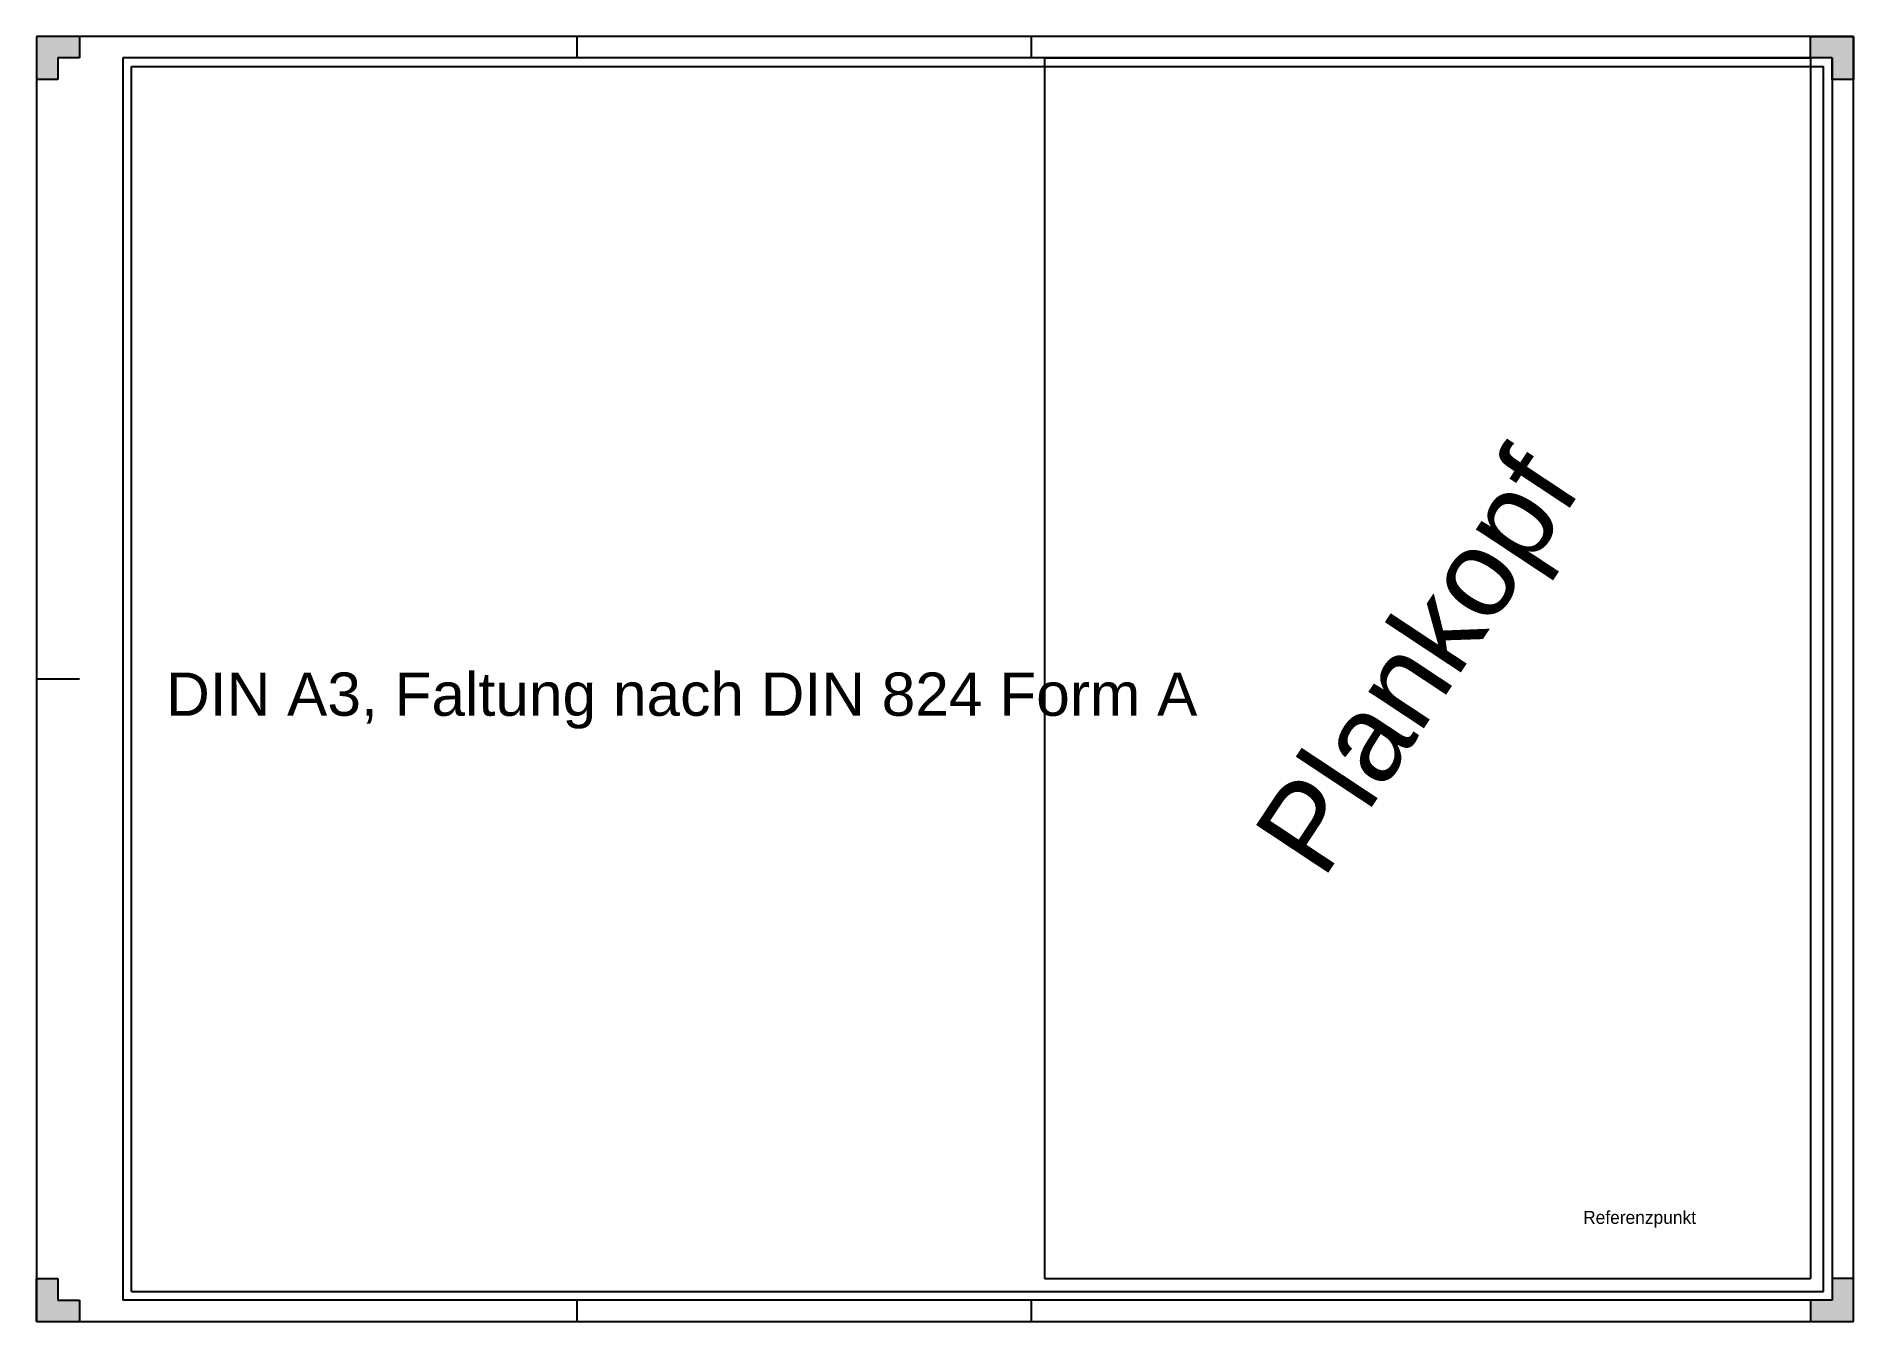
# Model space of a CAD drawing. Header units: millimetres. Extents: x 0 to 420, y 0 to 297.
import ezdxf

# ---------------------------------------------------------------- set-up
doc = ezdxf.new("R2010")
doc.units = ezdxf.units.MM
for name, color, linetype, true_color in [('Blattrahmen', 2, 'Continuous', 0xffff00), ('Faltmarken', 3, 'Continuous', 0x00ff00), ('Planecken', 2, 'Continuous', 0xffff00), ('Plankopf', 6, 'Continuous', 0xff00ff), ('Text', 3, 'Continuous', 0x00ff00), ('Zeichnungsrahmen rot', 1, 'Continuous', 0xff0000), ('Zeichnungsrahmen_blau', 5, 'Continuous', 0x0000ff)]:
    doc.layers.add(name, color=color, linetype=linetype, true_color=true_color)
doc.styles.add('textstyle0', font='')
doc.styles.add('textstyle1', font='')
doc.styles.add('textstyle2', font='')
doc.styles.add('textstyle3', font='')
doc.styles.get('textstyle0').set_extended_font_data('FreeMono')
doc.styles.get('textstyle1').set_extended_font_data('Liberation Sans')
doc.styles.get('textstyle2').set_extended_font_data('Liberation Sans')
doc.styles.get('textstyle3').set_extended_font_data('FreeMono')

msp = doc.modelspace()

# ---------------------------------------------------------------- hatches: boundary and pattern name
at = {"layer": 'Planecken'}
for points in [[(10, 297), (10, 292), (5, 292), (5, 287), (0, 287), (0, 297)], [(410, 297), (420, 297), (420, 287), (415, 287), (415, 292), (410, 292)], [(0, 0), (0, 10), (5, 10), (5, 5), (10, 5), (10, 0)], [(410, 0), (420, 0), (420, 10), (415, 10), (415, 5), (410, 5)]]:
    msp.add_hatch(color=256, dxfattribs=at).paths.add_polyline_path(points)

# ---------------------------------------------------------------- linework, layer by layer
at = {"layer": 'Blattrahmen'}
for p, q in [((420, 297), (0, 297)), ((0, 297), (0, 0)), ((420, 0), (420, 297)), ((0, 0), (420, 0))]:
    msp.add_line(p, q, dxfattribs=at)
at = {"layer": 'Faltmarken'}
for p, q in [((125, 292), (125, 297)), ((230, 292), (230, 297)), ((0, 148.5), (10, 148.5)), ((125, 0), (125, 5)), ((230, 0), (230, 5))]:
    msp.add_line(p, q, dxfattribs=at)
at = {"layer": 'Planecken'}
for p, q in [((10, 297), (10, 292)), ((410, 297), (420, 297)), ((410, 292), (410, 297)), ((420, 297), (420, 287)), ((10, 292), (5, 292)), ((5, 292), (5, 287)), ((415, 292), (410, 292)), ((415, 287), (415, 292)), ((5, 287), (0, 287)), ((420, 287), (415, 287)), ((0, 0), (0, 10)), ((0, 10), (5, 10)), ((5, 10), (5, 5)), ((420, 10), (415, 10)), ((415, 10), (415, 5)), ((420, 0), (420, 10)), ((5, 5), (10, 5)), ((10, 5), (10, 0)), ((415, 5), (410, 5)), ((410, 5), (410, 0)), ((0, 0), (10, 0)), ((410, 0), (420, 0))]:
    msp.add_line(p, q, dxfattribs=at)
at = {"layer": 'Plankopf'}
for p, q in [((233, 292), (410, 292)), ((233, 292), (233, 10)), ((410, 292), (410, 10)), ((233, 10), (410, 10))]:
    msp.add_line(p, q, dxfattribs=at)
at = {"layer": 'Zeichnungsrahmen rot'}
for p, q in [((22, 7), (22, 290)), ((22, 290), (413, 290)), ((413, 7), (413, 290)), ((22, 7), (413, 7))]:
    msp.add_line(p, q, dxfattribs=at)
at = {"layer": 'Zeichnungsrahmen_blau'}
for p, q in [((415, 292), (20, 292)), ((20, 292), (20, 5)), ((415, 292), (415, 5)), ((415, 5), (20, 5))]:
    msp.add_line(p, q, dxfattribs=at)

# ---------------------------------------------------------------- texts
at = {"layer": 'Plankopf', "insert": (321.5, 151), "char_height": 20, "attachment_point": 5, "rotation": 56.5, "style": 'textstyle1'}
msp.add_mtext('Plankopf', dxfattribs=at)
at = {"layer": 'Text'}
for s, insert, char_height, attachment_point, style in [('DIN A3, Faltung nach DIN 824 Form A', (30, 150), 10, 1, 'textstyle2'), ('Referenzpunkt', (357.48, 23.64), 3, 4, 'textstyle0'), ('Referenzpunkt', (357.48, 23.64), 3, 4, 'textstyle3')]:
    msp.add_mtext(s, dxfattribs=dict(at, insert=insert, char_height=char_height, attachment_point=attachment_point, style=style))

doc.saveas('drawing.dxf')
